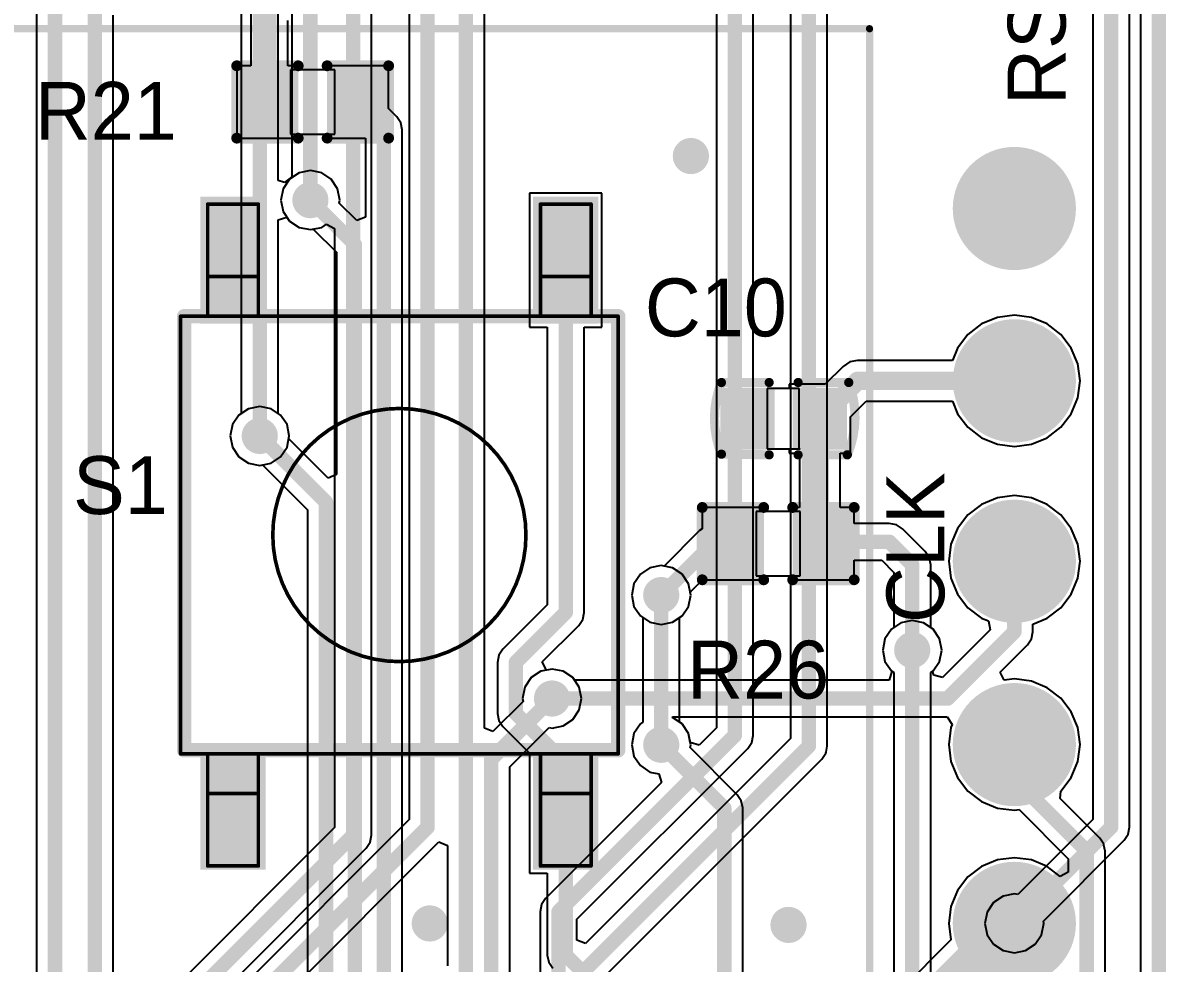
# Model space of a CAD drawing. Extents: x 10.58 to 11.54, y 9.91 to 15.27.
# Drawn here: x 10.917 to 11.539, y 12.94 to 13.452 of the extents above; entities that cross this region are included whole.
import ezdxf

# ---------------------------------------------------------------- set-up
doc = ezdxf.new("R2010")
doc.units = 0
doc.layers.get('0').update_dxf_attribs({"linetype": 'CONTINUOUS'})
for name, color, linetype in [('BOTTOMLAYER', 5, 'CONTINUOUS'), ('KEEPOUTLAYER', 6, 'CONTINUOUS'), ('MULTILAYER', 9, 'CONTINUOUS'), ('TOPLAYER', 1, 'CONTINUOUS'), ('TOPOVERLAY', 2, 'CONTINUOUS'), ('TOPPASTE', 8, 'CONTINUOUS'), ('TOPSOLDER', 216, 'CONTINUOUS'), ('VIAHOLELAYER', 16, 'CONTINUOUS')]:
    doc.layers.add(name, color=color, linetype=linetype)

# ---------------------------------------------------------------- blocks, each defined once
blk = doc.blocks.new('TP_1_5_1')
at = {"layer": 'TOPLAYER', "const_width": 0.029528}
blk.add_lwpolyline([(-0.014764, 0, 1), (0.014764, 0, 1)], format="xyb", close=True, dxfattribs=at)
at = {"layer": 'TOPPASTE', "const_width": 0.029528}
blk.add_lwpolyline([(-0.014764, 0, 1), (0.014764, 0, 1)], format="xyb", close=True, dxfattribs=at)
at = {"layer": 'TOPSOLDER', "const_width": 0.033528}
blk.add_lwpolyline([(-0.016764, 0, 1), (0.016764, 0, 1)], format="xyb", close=True, dxfattribs=at)
blk = doc.blocks.new('C_0402_23')
at = {"layer": 'TOPLAYER'}
for p, q in [((0.008518, 0.0165), (-0.008982, 0.0165)), ((-0.008982, 0.0165), (-0.008982, -0.0165)), ((0.008518, -0.016), (0.008518, 0.0165)), ((-0.008982, -0.0165), (0.009018, -0.0165)), ((0.009018, -0.0165), (0.008518, -0.016))]:
    blk.add_line(p, q, dxfattribs=at)
for points in [[(-0.00884, -0.012795), (-0.00884, 0.012795), (-0.030494, -0.012795), (-0.030494, 0.012795)], [(0.03053, -0.012795), (0.03053, 0.012795), (0.008876, -0.012795), (0.008876, 0.012795)]]:
    blk.add_solid(points, dxfattribs=at)
at = {"layer": 'TOPOVERLAY', "const_width": 0.005}
for points in [[(-0.03382, -0.019341, -0.193022), (-0.033854, 0.01965)], [(0.035464, 0.019716, -0.191665), (0.034708, -0.019637)]]:
    blk.add_lwpolyline(points, format="xyb", dxfattribs=at)
at = {"layer": 'TOPOVERLAY', "const_width": 0.0025}
for points in [[(-0.035104, 0.01965, 1), (-0.032604, 0.01965, 1)], [(-0.03509, 0.019685, 1), (-0.03259, 0.019685, 1)], [(-0.009106, 0.019685, 1), (-0.006606, 0.019685, 1)], [(0.006642, 0.019685, 1), (0.009142, 0.019685, 1)], [(0.034214, 0.019716, 1), (0.036714, 0.019716, 1)], [(0.034225, 0.019685, 1), (0.036726, 0.019685, 1)], [(-0.03509, -0.019291, 1), (-0.03259, -0.019291, 1)], [(-0.03507, -0.019341, 1), (-0.03257, -0.019341, 1)], [(-0.009106, -0.019685, 1), (-0.006606, -0.019685, 1)], [(0.006642, -0.019685, 1), (0.009142, -0.019685, 1)], [(0.033438, -0.019685, 1), (0.035938, -0.019685, 1)], [(0.033458, -0.019637, 1), (0.035958, -0.019637, 1)]]:
    blk.add_lwpolyline(points, format="xyb", close=True, dxfattribs=at)
at = {"layer": 'TOPOVERLAY', "const_width": 0.005}
for points in [[(-0.03384, 0.019685), (-0.007856, 0.019685)], [(0.007892, 0.019685), (0.035476, 0.019685)], [(-0.03384, -0.019291), (-0.007856, -0.019685)], [(0.007892, -0.019685), (0.034688, -0.019685)]]:
    blk.add_lwpolyline(points, dxfattribs=at)
at = {"layer": 'TOPPASTE'}
for points in [[(-0.00884, -0.012795), (-0.00884, 0.012795), (-0.030494, -0.012795), (-0.030494, 0.012795)], [(0.03053, -0.012795), (0.03053, 0.012795), (0.008876, -0.012795), (0.008876, 0.012795)]]:
    blk.add_solid(points, dxfattribs=at)
at = {"layer": 'TOPSOLDER'}
for points in [[(-0.00484, -0.016795), (-0.00484, 0.016795), (-0.034494, -0.016795), (-0.034494, 0.016795)], [(0.03453, -0.016795), (0.03453, 0.016795), (0.004876, -0.016795), (0.004876, 0.016795)]]:
    blk.add_solid(points, dxfattribs=at)
blk = doc.blocks.new('TP_1_5_25')
at = {"layer": 'TOPLAYER', "const_width": 0.029528}
blk.add_lwpolyline([(-0.014764, 0, 1), (0.014764, 0, 1)], format="xyb", close=True, dxfattribs=at)
at = {"layer": 'TOPPASTE', "const_width": 0.029528}
blk.add_lwpolyline([(-0.014764, 0, 1), (0.014764, 0, 1)], format="xyb", close=True, dxfattribs=at)
at = {"layer": 'TOPSOLDER', "const_width": 0.033528}
blk.add_lwpolyline([(-0.016764, 0, 1), (0.016764, 0, 1)], format="xyb", close=True, dxfattribs=at)
blk = doc.blocks.new('R_0402_48')
at = {"layer": 'TOPLAYER'}
for p, q in [((0.017, 0.0175), (-0.007, 0.0175)), ((-0.007, 0.0175), (-0.007, -0.0175)), ((0.017, -0.0175), (0.017, 0.0175)), ((-0.007, -0.0175), (0.017, -0.0175))]:
    blk.add_line(p, q, dxfattribs=at)
for points in [[(-0.006811, -0.01378), (-0.006811, 0.01378), (-0.030433, -0.01378), (-0.030433, 0.01378)], [(0.040433, -0.01378), (0.040433, 0.01378), (0.016811, -0.01378), (0.016811, 0.01378)]]:
    blk.add_solid(points, dxfattribs=at)
at = {"layer": 'TOPOVERLAY', "const_width": 0.005906}
for points in [[(-0.036339, 0.019685), (-0.036339, -0.019685)], [(-0.002874, 0.019685), (-0.036339, 0.019685)], [(0.046339, 0.019685), (0.012874, 0.019685)], [(0.046339, 0.019685), (0.046339, -0.019685)], [(-0.002874, -0.019685), (-0.036339, -0.019685)], [(0.046339, -0.019685), (0.012874, -0.019685)]]:
    blk.add_lwpolyline(points, dxfattribs=at)
at = {"layer": 'TOPOVERLAY', "const_width": 0.002953}
for points in [[(-0.037815, 0.019685, 1), (-0.034862, 0.019685, 1)], [(-0.037815, 0.019685, 1), (-0.034862, 0.019685, 1)], [(-0.00435, 0.019685, 1), (-0.001398, 0.019685, 1)], [(0.011398, 0.019685, 1), (0.01435, 0.019685, 1)], [(0.044862, 0.019685, 1), (0.047815, 0.019685, 1)], [(0.044862, 0.019685, 1), (0.047815, 0.019685, 1)], [(-0.037815, -0.019685, 1), (-0.034862, -0.019685, 1)], [(-0.037815, -0.019685, 1), (-0.034862, -0.019685, 1)], [(-0.00435, -0.019685, 1), (-0.001398, -0.019685, 1)], [(0.011398, -0.019685, 1), (0.01435, -0.019685, 1)], [(0.044862, -0.019685, 1), (0.047815, -0.019685, 1)], [(0.044862, -0.019685, 1), (0.047815, -0.019685, 1)]]:
    blk.add_lwpolyline(points, format="xyb", close=True, dxfattribs=at)
at = {"layer": 'TOPPASTE'}
for points in [[(-0.006811, -0.01378), (-0.006811, 0.01378), (-0.030433, -0.01378), (-0.030433, 0.01378)], [(0.040433, -0.01378), (0.040433, 0.01378), (0.016811, -0.01378), (0.016811, 0.01378)]]:
    blk.add_solid(points, dxfattribs=at)
at = {"layer": 'TOPSOLDER'}
for points in [[(-0.002811, -0.01778), (-0.002811, 0.01778), (-0.034433, -0.01778), (-0.034433, 0.01778)], [(0.044433, -0.01778), (0.044433, 0.01778), (0.012811, -0.01778), (0.012811, 0.01778)]]:
    blk.add_solid(points, dxfattribs=at)
blk = doc.blocks.new('R_0402_53')
at = {"layer": 'TOPLAYER'}
for p, q in [((0.017, 0.0175), (-0.007, 0.0175)), ((-0.007, 0.0175), (-0.007, -0.0175)), ((0.017, -0.0175), (0.017, 0.0175)), ((-0.007, -0.0175), (0.017, -0.0175))]:
    blk.add_line(p, q, dxfattribs=at)
for points in [[(-0.006811, -0.01378), (-0.006811, 0.01378), (-0.030433, -0.01378), (-0.030433, 0.01378)], [(0.040433, -0.01378), (0.040433, 0.01378), (0.016811, -0.01378), (0.016811, 0.01378)]]:
    blk.add_solid(points, dxfattribs=at)
at = {"layer": 'TOPOVERLAY', "const_width": 0.005906}
for points in [[(-0.036339, 0.019685), (-0.036339, -0.019685)], [(-0.002874, 0.019685), (-0.036339, 0.019685)], [(0.046339, 0.019685), (0.012874, 0.019685)], [(0.046339, 0.019685), (0.046339, -0.019685)], [(-0.002874, -0.019685), (-0.036339, -0.019685)], [(0.046339, -0.019685), (0.012874, -0.019685)]]:
    blk.add_lwpolyline(points, dxfattribs=at)
at = {"layer": 'TOPOVERLAY', "const_width": 0.002953}
for points in [[(-0.037815, 0.019685, 1), (-0.034862, 0.019685, 1)], [(-0.037815, 0.019685, 1), (-0.034862, 0.019685, 1)], [(-0.00435, 0.019685, 1), (-0.001398, 0.019685, 1)], [(0.011398, 0.019685, 1), (0.01435, 0.019685, 1)], [(0.044862, 0.019685, 1), (0.047815, 0.019685, 1)], [(0.044862, 0.019685, 1), (0.047815, 0.019685, 1)], [(-0.037815, -0.019685, 1), (-0.034862, -0.019685, 1)], [(-0.037815, -0.019685, 1), (-0.034862, -0.019685, 1)], [(-0.00435, -0.019685, 1), (-0.001398, -0.019685, 1)], [(0.011398, -0.019685, 1), (0.01435, -0.019685, 1)], [(0.044862, -0.019685, 1), (0.047815, -0.019685, 1)], [(0.044862, -0.019685, 1), (0.047815, -0.019685, 1)]]:
    blk.add_lwpolyline(points, format="xyb", close=True, dxfattribs=at)
at = {"layer": 'TOPPASTE'}
for points in [[(-0.006811, -0.01378), (-0.006811, 0.01378), (-0.030433, -0.01378), (-0.030433, 0.01378)], [(0.040433, -0.01378), (0.040433, 0.01378), (0.016811, -0.01378), (0.016811, 0.01378)]]:
    blk.add_solid(points, dxfattribs=at)
at = {"layer": 'TOPSOLDER'}
for points in [[(-0.002811, -0.01778), (-0.002811, 0.01778), (-0.034433, -0.01778), (-0.034433, 0.01778)], [(0.044433, -0.01778), (0.044433, 0.01778), (0.012811, -0.01778), (0.012811, 0.01778)]]:
    blk.add_solid(points, dxfattribs=at)
blk = doc.blocks.new('SWITCH_4P_SMT_54')
at = {"layer": 'TOPLAYER'}
for points in [[(-0.061024, -0.042323), (0, -0.042323), (-0.061024, -0.014764), (0, -0.014764)], [(0.23622, -0.042323), (0.297244, -0.042323), (0.23622, -0.014764), (0.297244, -0.014764)], [(-0.061024, -0.223425), (0, -0.223425), (-0.061024, -0.195866), (0, -0.195866)], [(0.23622, -0.223425), (0.297244, -0.223425), (0.23622, -0.195866), (0.297244, -0.195866)]]:
    blk.add_solid(points, dxfattribs=at)
at = {"layer": 'TOPOVERLAY', "const_width": 0.003937}
for points in [[(-0.001969, 0, 1), (0.001969, 0, 1)], [(-0.001969, 0, 1), (0.001969, 0, 1)], [(0.234252, 0, 1), (0.238189, 0, 1)], [(0.234252, 0, 1), (0.238189, 0, 1)], [(-0.001969, -0.23622, 1), (0.001969, -0.23622, 1)], [(-0.001969, -0.23622, 1), (0.001969, -0.23622, 1)], [(0.234252, -0.23622, 1), (0.238189, -0.23622, 1)], [(0.234252, -0.23622, 1), (0.238189, -0.23622, 1)]]:
    blk.add_lwpolyline(points, format="xyb", close=True, dxfattribs=at)
at = {"layer": 'TOPOVERLAY', "const_width": 0.007874}
for points in [[(0.23622, 0), (0, 0)], [(0, -0.23622), (0, 0)], [(0.23622, -0.23622), (0.23622, 0)], [(0.23622, -0.23622), (0, -0.23622)]]:
    blk.add_lwpolyline(points, dxfattribs=at)
at = {"layer": 'TOPPASTE'}
for points in [[(-0.061024, -0.042323), (0, -0.042323), (-0.061024, -0.014764), (0, -0.014764)], [(0.23622, -0.042323), (0.297244, -0.042323), (0.23622, -0.014764), (0.297244, -0.014764)], [(-0.061024, -0.223425), (0, -0.223425), (-0.061024, -0.195866), (0, -0.195866)], [(0.23622, -0.223425), (0.297244, -0.223425), (0.23622, -0.195866), (0.297244, -0.195866)]]:
    blk.add_solid(points, dxfattribs=at)
at = {"layer": 'TOPSOLDER'}
for points in [[(-0.065024, -0.046323), (0.004, -0.046323), (-0.065024, -0.010764), (0.004, -0.010764)], [(0.23222, -0.046323), (0.301244, -0.046323), (0.23222, -0.010764), (0.301244, -0.010764)], [(-0.065024, -0.227425), (0.004, -0.227425), (-0.065024, -0.191866), (0.004, -0.191866)], [(0.23222, -0.227425), (0.301244, -0.227425), (0.23222, -0.191866), (0.301244, -0.191866)]]:
    blk.add_solid(points, dxfattribs=at)
blk = doc.blocks.new('TP_1_5_55')
at = {"layer": 'TOPLAYER', "const_width": 0.029528}
blk.add_lwpolyline([(-0.014764, 0, 1), (0.014764, 0, 1)], format="xyb", close=True, dxfattribs=at)
at = {"layer": 'TOPPASTE', "const_width": 0.029528}
blk.add_lwpolyline([(-0.014764, 0, 1), (0.014764, 0, 1)], format="xyb", close=True, dxfattribs=at)
at = {"layer": 'TOPSOLDER', "const_width": 0.033528}
blk.add_lwpolyline([(-0.016764, 0, 1), (0.016764, 0, 1)], format="xyb", close=True, dxfattribs=at)
blk = doc.blocks.new('TP_1_5_56')
at = {"layer": 'TOPLAYER', "const_width": 0.029528}
blk.add_lwpolyline([(-0.014764, 0, 1), (0.014764, 0, 1)], format="xyb", close=True, dxfattribs=at)
at = {"layer": 'TOPPASTE', "const_width": 0.029528}
blk.add_lwpolyline([(-0.014764, 0, 1), (0.014764, 0, 1)], format="xyb", close=True, dxfattribs=at)
at = {"layer": 'TOPSOLDER', "const_width": 0.033528}
blk.add_lwpolyline([(-0.016764, 0, 1), (0.016764, 0, 1)], format="xyb", close=True, dxfattribs=at)
blk = doc.blocks.new('TP_1_5_63')
at = {"layer": 'TOPLAYER', "const_width": 0.029528}
blk.add_lwpolyline([(-0.014764, 0, 1), (0.014764, 0, 1)], format="xyb", close=True, dxfattribs=at)
at = {"layer": 'TOPPASTE', "const_width": 0.029528}
blk.add_lwpolyline([(-0.014764, 0, 1), (0.014764, 0, 1)], format="xyb", close=True, dxfattribs=at)
at = {"layer": 'TOPSOLDER', "const_width": 0.033528}
blk.add_lwpolyline([(-0.016764, 0, 1), (0.016764, 0, 1)], format="xyb", close=True, dxfattribs=at)

msp = doc.modelspace()

# ---------------------------------------------------------------- linework, layer by layer
at = {"layer": 'BOTTOMLAYER'}
for p, q in [((11.063284, 14.754827), (11.063284, 13.367907)), ((11.499111, 14.639472), (11.499111, 13.018068)), ((11.519182, 13.013912), (11.519182, 14.635931)), ((11.525096, 14.637282), (11.525096, 12.651505)), ((10.924308, 14.426874), (10.924308, 12.61903)), ((11.055796, 13.365982), (11.055796, 14.389502)), ((11.035725, 14.385345), (11.035725, 13.239138)), ((11.106583, 13.009581), (11.106583, 14.280024)), ((11.168, 13.0679), (11.168, 13.883567)), ((11.127064, 13.860316), (11.127064, 13.018068)), ((11.294277, 13.80966), (11.294277, 13.068068)), ((11.314348, 13.063912), (11.314348, 13.80966)), ((11.334544, 13.573724), (11.334544, 13.062163)), ((11.354615, 13.058006), (11.354615, 13.573724)), ((10.966032, 12.842957), (10.966032, 13.456006)), ((11.059268, 13.364929), (11.055796, 13.365982)), ((11.063284, 13.367907), (11.059268, 13.364929)), ((11.055796, 13.344518), (11.06058, 13.34597)), ((11.055796, 13.239138), (11.055796, 13.344518)), ((11.06058, 13.34597), (11.061966, 13.343896)), ((11.061966, 13.343896), (11.067175, 13.340416)), ((11.079464, 13.340416), (11.082103, 13.342179)), ((11.082103, 13.342179), (11.086512, 13.339822)), ((11.067175, 13.340416), (11.073319, 13.339194)), ((11.073319, 13.339194), (11.079464, 13.340416)), ((11.086512, 13.339822), (11.086512, 13.013738)), ((11.034407, 13.238257), (11.030926, 13.233048)), ((11.035725, 13.239138), (11.034407, 13.238257)), ((11.057114, 13.238257), (11.055796, 13.239138)), ((11.060595, 13.233048), (11.057114, 13.238257)), ((11.030926, 13.233048), (11.029704, 13.226904)), ((11.061817, 13.226904), (11.060595, 13.233048)), ((11.029704, 13.226904), (11.030926, 13.220759)), ((11.060595, 13.220759), (11.061817, 13.226904)), ((11.030926, 13.220759), (11.034407, 13.21555)), ((11.057114, 13.21555), (11.060595, 13.220759)), ((11.034407, 13.21555), (11.039616, 13.212069)), ((11.039616, 13.212069), (11.04576, 13.210847)), ((11.04576, 13.210847), (11.051905, 13.212069)), ((11.051905, 13.212069), (11.057114, 13.21555)), ((11.25812, 13.155124), (11.252911, 13.151643)), ((11.264264, 13.156346), (11.25812, 13.155124)), ((11.270409, 13.155124), (11.264264, 13.156346)), ((11.275618, 13.151643), (11.270409, 13.155124)), ((11.252911, 13.151643), (11.24943, 13.146434)), ((11.279099, 13.146434), (11.275618, 13.151643)), ((11.24943, 13.146434), (11.248208, 13.14029)), ((11.280321, 13.14029), (11.279099, 13.146434)), ((11.248208, 13.14029), (11.24943, 13.134145)), ((11.279099, 13.134145), (11.280321, 13.14029)), ((11.24943, 13.134145), (11.252911, 13.128936)), ((11.275618, 13.128936), (11.279099, 13.134145)), ((11.252911, 13.128936), (11.254229, 13.128055)), ((11.254229, 13.128055), (11.254229, 13.071028)), ((11.2743, 13.128055), (11.275618, 13.128936)), ((11.2743, 13.071028), (11.2743, 13.128055)), ((11.394734, 13.125203), (11.389525, 13.121722)), ((11.400878, 13.126425), (11.394734, 13.125203)), ((11.407023, 13.125203), (11.400878, 13.126425)), ((11.412232, 13.121722), (11.407023, 13.125203)), ((11.389525, 13.121722), (11.386044, 13.116513)), ((11.415713, 13.116513), (11.412232, 13.121722)), ((11.386044, 13.116513), (11.384822, 13.110368)), ((11.416935, 13.110368), (11.415713, 13.116513)), ((11.384822, 13.110368), (11.386044, 13.104224)), ((11.415713, 13.104224), (11.416935, 13.110368)), ((11.198671, 13.098825), (11.193462, 13.095344)), ((11.204816, 13.100047), (11.198671, 13.098825)), ((11.21096, 13.098825), (11.204816, 13.100047)), ((11.216169, 13.095344), (11.21096, 13.098825)), ((11.386044, 13.104224), (11.389525, 13.099015)), ((11.389525, 13.099015), (11.390843, 13.098134)), ((11.410914, 13.098134), (11.412232, 13.099015)), ((11.412232, 13.099015), (11.415713, 13.104224)), ((11.193462, 13.095344), (11.189981, 13.090135)), ((11.21965, 13.090135), (11.216169, 13.095344)), ((11.390843, 13.098134), (11.390843, 12.842288)), ((11.410914, 12.842288), (11.410914, 13.098134)), ((11.189981, 13.090135), (11.188759, 13.08399)), ((11.220872, 13.08399), (11.21965, 13.090135)), ((11.189068, 13.082435), (11.17262, 13.065987)), ((11.188759, 13.08399), (11.189068, 13.082435)), ((11.21965, 13.077846), (11.220872, 13.08399)), ((11.216169, 13.072637), (11.21965, 13.077846)), ((11.17262, 13.065987), (11.168, 13.0679)), ((11.18178, 13.046763), (11.20326, 13.068243)), ((11.20326, 13.068243), (11.204816, 13.067934)), ((11.204816, 13.067934), (11.21096, 13.069156)), ((11.21096, 13.069156), (11.216169, 13.072637)), ((11.252911, 13.070147), (11.24943, 13.064938)), ((11.254229, 13.071028), (11.252911, 13.070147)), ((11.275618, 13.070147), (11.2743, 13.071028)), ((11.279099, 13.064938), (11.275618, 13.070147)), ((11.294277, 13.068068), (11.284848, 13.058639)), ((11.334544, 13.062163), (11.223014, 12.950632)), ((11.24943, 13.064938), (11.248208, 13.058794)), ((11.280063, 13.06009), (11.279099, 13.064938)), ((11.313584, 13.060071), (11.314348, 13.063911)), ((11.314348, 13.063911), (11.314348, 13.063912)), ((11.314348, 13.063912), (11.314348, 13.063912)), ((11.314348, 13.063911), (11.314348, 13.063911)), ((11.218394, 12.963801), (11.311409, 13.056816)), ((11.248208, 13.058794), (11.24943, 13.052649)), ((11.284848, 13.058639), (11.280063, 13.06009)), ((11.311409, 13.056816), (11.313584, 13.060071)), ((11.353851, 13.054166), (11.353977, 13.054803)), ((11.353977, 13.054803), (11.354615, 13.058006)), ((11.232174, 12.931408), (11.351675, 13.05091)), ((11.24943, 13.052649), (11.252911, 13.04744)), ((11.351675, 13.05091), (11.353851, 13.054166)), ((11.18178, 12.908006), (11.18178, 13.046763)), ((11.252911, 13.04744), (11.25812, 13.043959)), ((11.25812, 13.043959), (11.262968, 13.042995)), ((11.262968, 13.042995), (11.264419, 13.03821)), ((11.264419, 13.03821), (11.201263, 12.975054)), ((11.127064, 13.018068), (11.009531, 12.900535)), ((11.499111, 13.018068), (11.458315, 12.977272)), ((11.086512, 13.013738), (10.978428, 12.905653)), ((11.518418, 13.010071), (11.519182, 13.013912)), ((11.026662, 12.889282), (11.14331, 13.005931)), ((11.103644, 13.002485), (11.105819, 13.00574)), ((11.105819, 13.00574), (11.106583, 13.009581)), ((11.14331, 13.005931), (11.14793, 13.004017)), ((11.472266, 12.962839), (11.516242, 13.006816)), ((11.516242, 13.006816), (11.518418, 13.010071)), ((10.99556, 12.894401), (11.103644, 13.002485)), ((11.14793, 13.004017), (11.14793, 12.938494)), ((11.201263, 12.975054), (11.199087, 12.971798)), ((11.450314, 12.976419), (11.445105, 12.972938)), ((11.456459, 12.977641), (11.450314, 12.976419)), ((11.458315, 12.977272), (11.456459, 12.977641)), ((11.199087, 12.971798), (11.198324, 12.967958)), ((11.198324, 12.967958), (11.198324, 12.846415)), ((11.441624, 12.967729), (11.440402, 12.961585)), ((11.445105, 12.972938), (11.441624, 12.967729)), ((11.218394, 12.952546), (11.218394, 12.963801)), ((11.440402, 12.961585), (11.441624, 12.95544)), ((11.471293, 12.95544), (11.472515, 12.961585)), ((11.472515, 12.961585), (11.472266, 12.962839)), ((11.441624, 12.95544), (11.445105, 12.950231)), ((11.467813, 12.950231), (11.471293, 12.95544)), ((11.223014, 12.950632), (11.218394, 12.952546)), ((11.445105, 12.950231), (11.450314, 12.946751)), ((11.462603, 12.946751), (11.467813, 12.950231)), ((11.450314, 12.946751), (11.456459, 12.945528)), ((11.456459, 12.945528), (11.462603, 12.946751))]:
    msp.add_line(p, q, dxfattribs=at)
at = {"layer": 'BOTTOMLAYER', "const_width": 0.007874}
for points in [[(11.073319, 13.35525), (11.073319, 14.767061)], [(11.509146, 13.013912), (11.509146, 14.651707)], [(10.934343, 12.61903), (10.934343, 14.439108)], [(11.04576, 13.226904), (11.04576, 14.389502)], [(11.096548, 13.009581), (11.096548, 14.292258)], [(11.157965, 12.934337), (11.157965, 13.895801)], [(11.137099, 13.013912), (11.137099, 13.863404)], [(11.304313, 13.063912), (11.304313, 13.821895)], [(11.344579, 13.058006), (11.344579, 13.585959)], [(10.955997, 12.657219), (10.955997, 13.467849)], [(11.264264, 13.058794), (11.264264, 13.14029)], [(11.400878, 12.830053), (11.400878, 13.110368)], [(11.171745, 13.050919), (11.204816, 13.08399)], [(11.208359, 12.967958), (11.304313, 13.063912)], [(11.222138, 12.935565), (11.344579, 13.058006)], [(11.171745, 12.908006), (11.171745, 13.050919)], [(11.016626, 12.893439), (11.137099, 13.013912)], [(11.456819, 12.961585), (11.509146, 13.013912)], [(10.985524, 12.898557), (11.096548, 13.009581)], [(11.208359, 12.842258), (11.208359, 12.967958)], [(11.456459, 12.961585), (11.456819, 12.961585)]]:
    msp.add_lwpolyline(points, dxfattribs=at)
at = {"layer": 'BOTTOMLAYER'}
for points, const_width in [([(11.275485, 13.379266, 1), (11.285327, 13.379266, 1)], 0.009843), ([(11.068398, 13.35525, 1), (11.078241, 13.35525, 1)], 0.009843), ([(11.071351, 13.35525, 1), (11.075288, 13.35525, 1)], 0.003937), ([(11.040839, 13.226904, 1), (11.050682, 13.226904, 1)], 0.009843), ([(11.043792, 13.226904, 1), (11.047729, 13.226904, 1)], 0.003937), ([(11.259343, 13.14029, 1), (11.269186, 13.14029, 1)], 0.009843), ([(11.262296, 13.14029, 1), (11.266233, 13.14029, 1)], 0.003937), ([(11.395957, 13.110368, 1), (11.4058, 13.110368, 1)], 0.009843), ([(11.39891, 13.110368, 1), (11.402847, 13.110368, 1)], 0.003937), ([(11.199894, 13.08399, 1), (11.209737, 13.08399, 1)], 0.009843), ([(11.202847, 13.08399, 1), (11.206784, 13.08399, 1)], 0.003937), ([(11.259343, 13.058794, 1), (11.269186, 13.058794, 1)], 0.009843), ([(11.302344, 13.063912, 1), (11.306281, 13.063912, 1)], 0.003937), ([(11.302344, 13.063912, 1), (11.306281, 13.063912, 1)], 0.003937), ([(11.262296, 13.058794, 1), (11.266233, 13.058794, 1)], 0.003937), ([(11.342611, 13.058006, 1), (11.346548, 13.058006, 1)], 0.003937), ([(11.342611, 13.058006, 1), (11.346548, 13.058006, 1)], 0.003937), ([(11.169776, 13.050919, 1), (11.173713, 13.050919, 1)], 0.003937), ([(11.169776, 13.050919, 1), (11.173713, 13.050919, 1)], 0.003937), ([(11.13513, 13.013912, 1), (11.139067, 13.013912, 1)], 0.003937), ([(11.13513, 13.013912, 1), (11.139067, 13.013912, 1)], 0.003937), ([(11.507178, 13.013912, 1), (11.511115, 13.013912, 1)], 0.003937), ([(11.507178, 13.013912, 1), (11.511115, 13.013912, 1)], 0.003937), ([(11.094579, 13.009581, 1), (11.098516, 13.009581, 1)], 0.003937), ([(11.094579, 13.009581, 1), (11.098516, 13.009581, 1)], 0.003937), ([(11.133359, 12.961549, 1), (11.143201, 12.961549, 1)], 0.009843), ([(11.20639, 12.967958, 1), (11.210327, 12.967958, 1)], 0.003937), ([(11.20639, 12.967958, 1), (11.210327, 12.967958, 1)], 0.003937), ([(11.328634, 12.960762, 1), (11.338477, 12.960762, 1)], 0.009843), ([(11.451538, 12.961585, 1), (11.46138, 12.961585, 1)], 0.009843), ([(11.45449, 12.961585, 1), (11.458427, 12.961585, 1)], 0.003937), ([(11.454851, 12.961585, 1), (11.458788, 12.961585, 1)], 0.003937), ([(11.454851, 12.961585, 1), (11.458788, 12.961585, 1)], 0.003937)]:
    msp.add_lwpolyline(points, format="xyb", close=True, dxfattribs=dict(at, const_width=const_width))
at = {"layer": 'KEEPOUTLAYER', "const_width": 0.007874}
msp.add_lwpolyline([(11.535131, 12.641469), (11.535131, 15.102101)], dxfattribs=at)
at = {"layer": 'MULTILAYER', "const_width": 0.009843}
for points in [[(11.275485, 13.379266, 1), (11.285327, 13.379266, 1)], [(11.068398, 13.35525, 1), (11.078241, 13.35525, 1)], [(11.040839, 13.226904, 1), (11.050682, 13.226904, 1)], [(11.259343, 13.14029, 1), (11.269186, 13.14029, 1)], [(11.395957, 13.110368, 1), (11.4058, 13.110368, 1)], [(11.199894, 13.08399, 1), (11.209737, 13.08399, 1)], [(11.259343, 13.058794, 1), (11.269186, 13.058794, 1)], [(11.133359, 12.961549, 1), (11.143201, 12.961549, 1)], [(11.328634, 12.960762, 1), (11.338477, 12.960762, 1)], [(11.451538, 12.961585, 1), (11.46138, 12.961585, 1)]]:
    msp.add_lwpolyline(points, format="xyb", close=True, dxfattribs=at)
at = {"layer": 'TOPLAYER'}
for p, q in [((11.525096, 14.637282), (11.525096, 12.651505)), ((11.040902, 13.457277), (11.040902, 13.428386)), ((11.060972, 13.428386), (11.060972, 13.45312)), ((11.040902, 13.428386), (11.03322, 13.428386)), ((11.03322, 13.428386), (11.03322, 13.389016)), ((11.068653, 13.428386), (11.060972, 13.428386)), ((11.068653, 13.426201), (11.068653, 13.428386)), ((11.115897, 13.428386), (11.080464, 13.428386)), ((11.080464, 13.428386), (11.080464, 13.426201)), ((11.115897, 13.405176), (11.115897, 13.428386)), ((11.080464, 13.426201), (11.068653, 13.426201)), ((11.1204, 13.400674), (11.115897, 13.405176)), ((11.122575, 13.397418), (11.1204, 13.400674)), ((11.123339, 13.393578), (11.122575, 13.397418)), ((11.068653, 13.389016), (11.068653, 13.391201)), ((11.068653, 13.391201), (11.080464, 13.391201)), ((11.080464, 13.391201), (11.080464, 13.389016)), ((11.123339, 12.814577), (11.123339, 13.393578)), ((11.03322, 13.389016), (11.068653, 13.389016)), ((11.080464, 13.389016), (11.103268, 13.389016)), ((11.103268, 13.389016), (11.103268, 13.346026)), ((11.061966, 13.366604), (11.058485, 13.361395)), ((11.067175, 13.370085), (11.061966, 13.366604)), ((11.073319, 13.371307), (11.067175, 13.370085)), ((11.079464, 13.370085), (11.073319, 13.371307)), ((11.084673, 13.366604), (11.079464, 13.370085)), ((11.088154, 13.361395), (11.084673, 13.366604)), ((11.058485, 13.361395), (11.057263, 13.35525)), ((11.089376, 13.35525), (11.088154, 13.361395)), ((11.057263, 13.35525), (11.058485, 13.349106)), ((11.089067, 13.353695), (11.089376, 13.35525)), ((11.098649, 13.344113), (11.089067, 13.353695)), ((11.231981, 13.358989), (11.192611, 13.358989)), ((11.192611, 13.358989), (11.192611, 13.286155)), ((11.231981, 13.286155), (11.231981, 13.358989)), ((11.058485, 13.349106), (11.061966, 13.343896)), ((11.061966, 13.343896), (11.067175, 13.340416)), ((11.103268, 13.346026), (11.098649, 13.344113)), ((11.067175, 13.340416), (11.073319, 13.339194)), ((11.073319, 13.339194), (11.074874, 13.339503)), ((11.074874, 13.339503), (11.08752, 13.326857)), ((11.08752, 13.326857), (11.08752, 13.205869)), ((11.447209, 13.291422), (11.438589, 13.287851)), ((11.456459, 13.292639), (11.447209, 13.291422)), ((11.465709, 13.291422), (11.456459, 13.292639)), ((11.474328, 13.287851), (11.465709, 13.291422)), ((11.192611, 13.286155), (11.202261, 13.286155)), ((11.202261, 13.286155), (11.202261, 13.134998)), ((11.222331, 13.130841), (11.222331, 13.286155)), ((11.222331, 13.286155), (11.231981, 13.286155)), ((11.438589, 13.287851), (11.431188, 13.282172)), ((11.48173, 13.282172), (11.474328, 13.287851)), ((11.431188, 13.282172), (11.425508, 13.27477)), ((11.487409, 13.27477), (11.48173, 13.282172)), ((11.425508, 13.27477), (11.422712, 13.26802)), ((11.49098, 13.266151), (11.487409, 13.27477)), ((11.366907, 13.267173), (11.363299, 13.264763)), ((11.371162, 13.26802), (11.366907, 13.267173)), ((11.422712, 13.26802), (11.371162, 13.26802)), ((11.371162, 13.26802), (11.371162, 13.26802)), ((11.363299, 13.264763), (11.353538, 13.255001)), ((11.492197, 13.256901), (11.49098, 13.266151)), ((11.353538, 13.255001), (11.33383, 13.255001)), ((11.33383, 13.255001), (11.33383, 13.252801)), ((11.49098, 13.247651), (11.492197, 13.256901)), ((11.33383, 13.252801), (11.321877, 13.252801)), ((11.321877, 13.252801), (11.321877, 13.219801)), ((11.487409, 13.239031), (11.49098, 13.247651)), ((11.039616, 13.241738), (11.034407, 13.238257)), ((11.04576, 13.24296), (11.039616, 13.241738)), ((11.051905, 13.241738), (11.04576, 13.24296)), ((11.057114, 13.238257), (11.051905, 13.241738)), ((11.367294, 13.237308), (11.375768, 13.245781)), ((11.375768, 13.245781), (11.422712, 13.245781)), ((11.422712, 13.245781), (11.425508, 13.239031)), ((11.034407, 13.238257), (11.030926, 13.233048)), ((11.060595, 13.233048), (11.057114, 13.238257)), ((11.367294, 13.2176), (11.367294, 13.237308)), ((11.425508, 13.239031), (11.431188, 13.23163)), ((11.48173, 13.23163), (11.487409, 13.239031)), ((11.030926, 13.233048), (11.029704, 13.226904)), ((11.061817, 13.226904), (11.060595, 13.233048)), ((11.431188, 13.23163), (11.438589, 13.22595)), ((11.474328, 13.22595), (11.48173, 13.23163)), ((11.029704, 13.226904), (11.030926, 13.220759)), ((11.061508, 13.225349), (11.061817, 13.226904)), ((11.082901, 13.203955), (11.061508, 13.225349)), ((11.438589, 13.22595), (11.447209, 13.22238)), ((11.465709, 13.22238), (11.474328, 13.22595)), ((11.030926, 13.220759), (11.034407, 13.21555)), ((11.321877, 13.219801), (11.33383, 13.219801)), ((11.33383, 13.219801), (11.33383, 13.2176)), ((11.33383, 13.2176), (11.339443, 13.2176)), ((11.339443, 13.2176), (11.339443, 13.187986)), ((11.361681, 13.187986), (11.361681, 13.2176)), ((11.361681, 13.2176), (11.367294, 13.2176)), ((11.447209, 13.22238), (11.456459, 13.221162)), ((11.456459, 13.221162), (11.465709, 13.22238)), ((11.034407, 13.21555), (11.039616, 13.212069)), ((11.039616, 13.212069), (11.04576, 13.210847)), ((11.04576, 13.210847), (11.047316, 13.211156)), ((11.047316, 13.211156), (11.071772, 13.1867)), ((11.08752, 13.205869), (11.082901, 13.203955)), ((11.447209, 13.193221), (11.438589, 13.189651)), ((11.456459, 13.194439), (11.447209, 13.193221)), ((11.465709, 13.193221), (11.456459, 13.194439)), ((11.474328, 13.189651), (11.465709, 13.193221)), ((11.071772, 13.1867), (11.071772, 12.774562)), ((11.322029, 13.187986), (11.286596, 13.187986)), ((11.286596, 13.187986), (11.286596, 13.176343)), ((11.322029, 13.185801), (11.322029, 13.187986)), ((11.33384, 13.185801), (11.322029, 13.185801)), ((11.339443, 13.187986), (11.33384, 13.187986)), ((11.33384, 13.187986), (11.33384, 13.185801)), ((11.369273, 13.187986), (11.361681, 13.187986)), ((11.369273, 13.179331), (11.369273, 13.187986)), ((11.438589, 13.189651), (11.431188, 13.183972)), ((11.48173, 13.183972), (11.474328, 13.189651)), ((11.388408, 13.179331), (11.369273, 13.179331)), ((11.392248, 13.178567), (11.388408, 13.179331)), ((11.431188, 13.183972), (11.425508, 13.17657)), ((11.487409, 13.17657), (11.48173, 13.183972)), ((11.285179, 13.175397), (11.265819, 13.156037)), ((11.286596, 13.176343), (11.285179, 13.175397)), ((11.395504, 13.176391), (11.392248, 13.178567)), ((11.407975, 13.163921), (11.395504, 13.176391)), ((11.425508, 13.17657), (11.421938, 13.16795)), ((11.49098, 13.16795), (11.487409, 13.17657)), ((11.421938, 13.16795), (11.42072, 13.158701)), ((11.492197, 13.158701), (11.49098, 13.16795)), ((11.41015, 13.160665), (11.407975, 13.163921)), ((11.410914, 13.156825), (11.41015, 13.160665)), ((11.25812, 13.155124), (11.252911, 13.151643)), ((11.264264, 13.156346), (11.25812, 13.155124)), ((11.265819, 13.156037), (11.264264, 13.156346)), ((11.369273, 13.148616), (11.369273, 13.15926)), ((11.369273, 13.15926), (11.384251, 13.15926)), ((11.384251, 13.15926), (11.390843, 13.152668)), ((11.410914, 13.122603), (11.410914, 13.156825)), ((11.42072, 13.158701), (11.421938, 13.149451)), ((11.49098, 13.149451), (11.492197, 13.158701)), ((11.252911, 13.151643), (11.24943, 13.146434)), ((11.280012, 13.141845), (11.286782, 13.148616)), ((11.286782, 13.148616), (11.322029, 13.148616)), ((11.322029, 13.148616), (11.322029, 13.150801)), ((11.322029, 13.150801), (11.33384, 13.150801)), ((11.33384, 13.150801), (11.33384, 13.148616)), ((11.33384, 13.148616), (11.369273, 13.148616)), ((11.390843, 13.152668), (11.390843, 13.122603)), ((11.421938, 13.149451), (11.425508, 13.140831)), ((11.487409, 13.140831), (11.49098, 13.149451)), ((11.24943, 13.146434), (11.248208, 13.14029)), ((11.280321, 13.14029), (11.280012, 13.141845)), ((11.248208, 13.14029), (11.24943, 13.134145)), ((11.279099, 13.134145), (11.280321, 13.14029)), ((11.425508, 13.140831), (11.431188, 13.13343)), ((11.48173, 13.13343), (11.487409, 13.140831)), ((11.202261, 13.134998), (11.178035, 13.110771)), ((11.221568, 13.127001), (11.222331, 13.130841)), ((11.222331, 13.130841), (11.222332, 13.130841)), ((11.222332, 13.130841), (11.222331, 13.130841)), ((11.222331, 13.130841), (11.222331, 13.130841)), ((11.24943, 13.134145), (11.252911, 13.128936)), ((11.275618, 13.128936), (11.279099, 13.134145)), ((11.431188, 13.13343), (11.438589, 13.12775)), ((11.474328, 13.12775), (11.48173, 13.13343)), ((11.199519, 13.103872), (11.219392, 13.123745)), ((11.219392, 13.123745), (11.221568, 13.127001)), ((11.252911, 13.128936), (11.25812, 13.125455)), ((11.25812, 13.125455), (11.264264, 13.124233)), ((11.264264, 13.124233), (11.270409, 13.125455)), ((11.270409, 13.125455), (11.275618, 13.128936)), ((11.438589, 13.12775), (11.442315, 13.126207)), ((11.442315, 13.126207), (11.44329, 13.121303)), ((11.466494, 13.124505), (11.474328, 13.12775)), ((11.466494, 13.120279), (11.466494, 13.124505)), ((11.389525, 13.121722), (11.386044, 13.116513)), ((11.390843, 13.122603), (11.389525, 13.121722)), ((11.412232, 13.121722), (11.410914, 13.122603)), ((11.415713, 13.116513), (11.412232, 13.121722)), ((11.44329, 13.121303), (11.41743, 13.095443)), ((11.46573, 13.116439), (11.466494, 13.120279)), ((11.466494, 13.120279), (11.466494, 13.120279)), ((11.466494, 13.120279), (11.466494, 13.120279)), ((11.466494, 13.120279), (11.466494, 13.120279)), ((11.178035, 13.110771), (11.175859, 13.107516)), ((11.386044, 13.116513), (11.384822, 13.110368)), ((11.416935, 13.110368), (11.415713, 13.116513)), ((11.448785, 13.098414), (11.463555, 13.113183)), ((11.463555, 13.113183), (11.46573, 13.116439)), ((11.175859, 13.107516), (11.175095, 13.103675)), ((11.384822, 13.110368), (11.386044, 13.104224)), ((11.415713, 13.104224), (11.416935, 13.110368)), ((11.175095, 13.103675), (11.175095, 13.075837)), ((11.201876, 13.099462), (11.199519, 13.103872)), ((11.204816, 13.100047), (11.201876, 13.099462)), ((11.21096, 13.098825), (11.204816, 13.100047)), ((11.216169, 13.095344), (11.21096, 13.098825)), ((11.386044, 13.104224), (11.389525, 13.099015)), ((11.38983, 13.09881), (11.388379, 13.094026)), ((11.389525, 13.099015), (11.38983, 13.09881)), ((11.411927, 13.09881), (11.412232, 13.099015)), ((11.41258, 13.096657), (11.411927, 13.09881)), ((11.412232, 13.099015), (11.415713, 13.104224)), ((11.450997, 13.093929), (11.448785, 13.098414)), ((11.21705, 13.094026), (11.216169, 13.095344)), ((11.388379, 13.094026), (11.21705, 13.094026)), ((11.41743, 13.095443), (11.41258, 13.096657)), ((11.456459, 13.094648), (11.450997, 13.093929)), ((11.465709, 13.093431), (11.456459, 13.094648)), ((11.474328, 13.08986), (11.465709, 13.093431)), ((11.48173, 13.084181), (11.474328, 13.08986)), ((11.487409, 13.076779), (11.48173, 13.084181)), ((11.175095, 13.075837), (11.175095, 13.075837)), ((11.175095, 13.075837), (11.175095, 13.075837)), ((11.175095, 13.075837), (11.175859, 13.071996)), ((11.270409, 13.073628), (11.270441, 13.073955)), ((11.275618, 13.070147), (11.270409, 13.073628)), ((11.270409, 13.073628), (11.270409, 13.073628)), ((11.270409, 13.073628), (11.270409, 13.073628)), ((11.270409, 13.073628), (11.270409, 13.073628)), ((11.270441, 13.073955), (11.419838, 13.073955)), ((11.419838, 13.073955), (11.422616, 13.069798)), ((11.49098, 13.06816), (11.487409, 13.076779)), ((11.175859, 13.071996), (11.178035, 13.068741)), ((11.178035, 13.068741), (11.192611, 13.054164)), ((11.279099, 13.064938), (11.275618, 13.070147)), ((11.421938, 13.06816), (11.42072, 13.05891)), ((11.422616, 13.069798), (11.421938, 13.06816)), ((11.492197, 13.05891), (11.49098, 13.06816)), ((11.280321, 13.058794), (11.279099, 13.064938)), ((11.280012, 13.057238), (11.280321, 13.058794)), ((11.305677, 13.031573), (11.280012, 13.057238)), ((11.42072, 13.05891), (11.421938, 13.04966)), ((11.49098, 13.04966), (11.492197, 13.05891)), ((11.192611, 13.054164), (11.192611, 12.988911)), ((11.421938, 13.04966), (11.425508, 13.04104)), ((11.487409, 13.04104), (11.49098, 13.04966)), ((11.425508, 13.04104), (11.431188, 13.033639)), ((11.48173, 13.033639), (11.487409, 13.04104)), ((11.307852, 13.028317), (11.305677, 13.031573)), ((11.431188, 13.033639), (11.438589, 13.027959)), ((11.48146, 13.029516), (11.48173, 13.033639)), ((11.308616, 13.024477), (11.307852, 13.028317)), ((11.308616, 12.924986), (11.308616, 13.024477)), ((11.438589, 13.027959), (11.447209, 13.024389)), ((11.447209, 13.024389), (11.456459, 13.023171)), ((11.456459, 13.023171), (11.459076, 13.023516)), ((11.459076, 13.023516), (11.485794, 12.996798)), ((11.502925, 13.008051), (11.48146, 13.029516)), ((11.5051, 13.004795), (11.502925, 13.008051)), ((11.505227, 13.004158), (11.5051, 13.004795)), ((11.505864, 13.000955), (11.505227, 13.004158)), ((11.505864, 12.925004), (11.505864, 13.000955)), ((11.438589, 12.992535), (11.431188, 12.986856)), ((11.447209, 12.996106), (11.438589, 12.992535)), ((11.456459, 12.997324), (11.447209, 12.996106)), ((11.465709, 12.996106), (11.456459, 12.997324)), ((11.474328, 12.992535), (11.465709, 12.996106)), ((11.481309, 12.987179), (11.474328, 12.992535)), ((11.485794, 12.996798), (11.485794, 12.98939)), ((11.192611, 12.988911), (11.202261, 12.988911)), ((11.202261, 12.988911), (11.202261, 12.944341)), ((11.431188, 12.986856), (11.425508, 12.979454)), ((11.485794, 12.98939), (11.481309, 12.987179)), ((11.425508, 12.979454), (11.421938, 12.970835)), ((11.421938, 12.970835), (11.42072, 12.961585)), ((11.42072, 12.961585), (11.421906, 12.952578)), ((11.421906, 12.952578), (11.392899, 12.923571)), ((11.202261, 12.944341), (11.203025, 12.940501)), ((11.203025, 12.940501), (11.2052, 12.937245))]:
    msp.add_line(p, q, dxfattribs=at)
for points, const_width in [([(11.050937, 13.408701), (11.050937, 13.457277)], 0.007874), ([(11.046942, 13.412696), (11.050937, 13.408701)], 0.007874), ([(11.098181, 13.408701), (11.113304, 13.393578)], 0.007874), ([(11.113304, 12.770625), (11.113304, 13.393578)], 0.007874), ([(11.073319, 13.35525), (11.097556, 13.331014)], 0.007874), ([(11.097556, 12.770625), (11.097556, 13.331014)], 0.007874), ([(11.212296, 13.130841), (11.212296, 13.322572)], 0.007874), ([(11.350562, 13.236301), (11.371162, 13.256901)], 0.01), ([(11.371162, 13.256901), (11.456459, 13.256901)], 0.01), ([(11.350562, 13.169296), (11.350562, 13.236301)], 0.01), ([(11.04576, 13.226904), (11.081808, 13.190857)], 0.007874), ([(11.081808, 12.774562), (11.081808, 13.190857)], 0.007874), ([(11.350562, 13.169296), (11.351557, 13.168301)], 0.01), ([(11.350562, 13.169296), (11.388408, 13.169296)], 0.007874), ([(11.388408, 13.169296), (11.400878, 13.156825)], 0.007874), ([(11.264264, 13.14029), (11.292275, 13.168301)], 0.007874), ([(11.292275, 13.168301), (11.304313, 13.168301)], 0.007874), ([(11.400878, 13.110368), (11.400878, 13.156825)], 0.007874), ([(11.456459, 13.120279), (11.456459, 13.158701)], 0.007874), ([(11.18513, 13.103675), (11.212296, 13.130841)], 0.007874), ([(11.42017, 13.08399), (11.456459, 13.120279)], 0.007874), ([(11.18513, 13.075837), (11.18513, 13.103675)], 0.007874), ([(11.204816, 13.08399), (11.42017, 13.08399)], 0.007874), ([(11.18513, 13.075837), (11.212296, 13.048671)], 0.007874), ([(11.264264, 13.058794), (11.298581, 13.024477)], 0.007874), ([(11.456459, 13.040325), (11.456459, 13.05891)], 0.007874), ([(11.212296, 13.025328), (11.212296, 13.048671)], 0.007874), ([(11.456459, 13.040325), (11.495829, 13.000955)], 0.007874), ([(11.212296, 12.944341), (11.212296, 13.025328)], 0.007874), ([(11.298581, 12.905301), (11.298581, 13.024477)], 0.007874), ([(11.495829, 12.925004), (11.495829, 13.000955)], 0.007874), ([(11.400381, 12.905507), (11.456459, 12.961585)], 0.023622), ([(11.212296, 12.944341), (11.251337, 12.905301)], 0.007874)]:
    msp.add_lwpolyline(points, dxfattribs=dict(at, const_width=const_width))
for points, const_width in [([(11.044973, 13.412696, 1), (11.04891, 13.412696, 1)], 0.003937), ([(11.048968, 13.408701, 1), (11.052905, 13.408701, 1)], 0.003937), ([(11.048968, 13.408701, 1), (11.052905, 13.408701, 1)], 0.003937), ([(11.096212, 13.408701, 1), (11.100149, 13.408701, 1)], 0.003937), ([(11.111335, 13.393578, 1), (11.115272, 13.393578, 1)], 0.003937), ([(11.111335, 13.393578, 1), (11.115272, 13.393578, 1)], 0.003937), ([(11.275485, 13.379266, 1), (11.285327, 13.379266, 1)], 0.009843), ([(11.068398, 13.35525, 1), (11.078241, 13.35525, 1)], 0.009843), ([(11.071351, 13.35525, 1), (11.075288, 13.35525, 1)], 0.003937), ([(11.095587, 13.331014, 1), (11.099524, 13.331014, 1)], 0.003937), ([(11.095587, 13.331014, 1), (11.099524, 13.331014, 1)], 0.003937), ([(11.210328, 13.322572, 1), (11.214265, 13.322572, 1)], 0.003937), ([(11.368662, 13.256901, 1), (11.373662, 13.256901, 1)], 0.005), ([(11.368662, 13.256901, 1), (11.373662, 13.256901, 1)], 0.005), ([(11.453959, 13.256901, 1), (11.458959, 13.256901, 1)], 0.005), ([(11.348062, 13.236301, 1), (11.353062, 13.236301, 1)], 0.005), ([(11.348062, 13.236301, 1), (11.353062, 13.236301, 1)], 0.005), ([(11.040839, 13.226904, 1), (11.050682, 13.226904, 1)], 0.009843), ([(11.043792, 13.226904, 1), (11.047729, 13.226904, 1)], 0.003937), ([(11.079839, 13.190857, 1), (11.083776, 13.190857, 1)], 0.003937), ([(11.079839, 13.190857, 1), (11.083776, 13.190857, 1)], 0.003937), ([(11.348062, 13.169296, 1), (11.353062, 13.169296, 1)], 0.005), ([(11.348062, 13.169296, 1), (11.353062, 13.169296, 1)], 0.005), ([(11.349057, 13.168301, 1), (11.354057, 13.168301, 1)], 0.005), ([(11.348593, 13.169296, 1), (11.35253, 13.169296, 1)], 0.003937), ([(11.386439, 13.169296, 1), (11.390377, 13.169296, 1)], 0.003937), ([(11.386439, 13.169296, 1), (11.390377, 13.169296, 1)], 0.003937), ([(11.290307, 13.168301, 1), (11.294244, 13.168301, 1)], 0.003937), ([(11.290307, 13.168301, 1), (11.294244, 13.168301, 1)], 0.003937), ([(11.302344, 13.168301, 1), (11.306281, 13.168301, 1)], 0.003937), ([(11.39891, 13.156825, 1), (11.402847, 13.156825, 1)], 0.003937), ([(11.39891, 13.156825, 1), (11.402847, 13.156825, 1)], 0.003937), ([(11.45449, 13.158701, 1), (11.458427, 13.158701, 1)], 0.003937), ([(11.259343, 13.14029, 1), (11.269186, 13.14029, 1)], 0.009843), ([(11.262296, 13.14029, 1), (11.266233, 13.14029, 1)], 0.003937), ([(11.210328, 13.130841, 1), (11.214265, 13.130841, 1)], 0.003937), ([(11.210328, 13.130841, 1), (11.214265, 13.130841, 1)], 0.003937), ([(11.45449, 13.120279, 1), (11.458427, 13.120279, 1)], 0.003937), ([(11.45449, 13.120279, 1), (11.458427, 13.120279, 1)], 0.003937), ([(11.395957, 13.110368, 1), (11.4058, 13.110368, 1)], 0.009843), ([(11.39891, 13.110368, 1), (11.402847, 13.110368, 1)], 0.003937), ([(11.183162, 13.103675, 1), (11.187099, 13.103675, 1)], 0.003937), ([(11.183162, 13.103675, 1), (11.187099, 13.103675, 1)], 0.003937), ([(11.199894, 13.08399, 1), (11.209737, 13.08399, 1)], 0.009843), ([(11.202847, 13.08399, 1), (11.206784, 13.08399, 1)], 0.003937), ([(11.418201, 13.08399, 1), (11.422138, 13.08399, 1)], 0.003937), ([(11.418201, 13.08399, 1), (11.422138, 13.08399, 1)], 0.003937), ([(11.183162, 13.075837, 1), (11.187099, 13.075837, 1)], 0.003937), ([(11.183162, 13.075837, 1), (11.187099, 13.075837, 1)], 0.003937), ([(11.259343, 13.058794, 1), (11.269186, 13.058794, 1)], 0.009843), ([(11.262296, 13.058794, 1), (11.266233, 13.058794, 1)], 0.003937), ([(11.45449, 13.05891, 1), (11.458427, 13.05891, 1)], 0.003937), ([(11.210328, 13.048671, 1), (11.214265, 13.048671, 1)], 0.003937), ([(11.210328, 13.048671, 1), (11.214265, 13.048671, 1)], 0.003937), ([(11.45449, 13.040325, 1), (11.458427, 13.040325, 1)], 0.003937), ([(11.45449, 13.040325, 1), (11.458427, 13.040325, 1)], 0.003937), ([(11.210328, 13.025328, 1), (11.214265, 13.025328, 1)], 0.003937), ([(11.210328, 13.025328, 1), (11.214265, 13.025328, 1)], 0.003937), ([(11.296612, 13.024477, 1), (11.300549, 13.024477, 1)], 0.003937), ([(11.296612, 13.024477, 1), (11.300549, 13.024477, 1)], 0.003937), ([(11.49386, 13.000955, 1), (11.497797, 13.000955, 1)], 0.003937), ([(11.49386, 13.000955, 1), (11.497797, 13.000955, 1)], 0.003937), ([(11.133359, 12.961549, 1), (11.143201, 12.961549, 1)], 0.009843), ([(11.328634, 12.960762, 1), (11.338477, 12.960762, 1)], 0.009843), ([(11.450553, 12.961585, 1), (11.462364, 12.961585, 1)], 0.011811), ([(11.451538, 12.961585, 1), (11.46138, 12.961585, 1)], 0.009843), ([(11.210328, 12.944341, 1), (11.214265, 12.944341, 1)], 0.003937), ([(11.210328, 12.944341, 1), (11.214265, 12.944341, 1)], 0.003937)]:
    msp.add_lwpolyline(points, format="xyb", close=True, dxfattribs=dict(at, const_width=const_width))
at = {"layer": 'TOPOVERLAY'}
for points, const_width in [([(10.865839, 13.448557), (11.37765, 13.448557)], 0.003937), ([(11.37765, 12.306825), (11.37765, 13.448557)], 0.003937), ([(11.017414, 13.29206), (11.017414, 13.353084)], 0.001969), ([(11.017414, 13.353084), (11.044973, 13.353084)], 0.001969), ([(11.044973, 13.29206), (11.044973, 13.353084)], 0.001969), ([(11.198517, 13.29206), (11.198517, 13.353084)], 0.001969), ([(11.198517, 13.353084), (11.226076, 13.353084)], 0.001969), ([(11.226076, 13.29206), (11.226076, 13.353084)], 0.001969), ([(11.017414, 13.313714), (11.044973, 13.313714)], 0.001969), ([(11.198517, 13.313714), (11.226076, 13.313714)], 0.001969), ([(11.00265, 13.053871), (11.00265, 13.29206)], 0.001969), ([(11.00265, 13.29206), (11.240839, 13.29206)], 0.001969), ([(11.240839, 13.053871), (11.240839, 13.29206)], 0.001969), ([(11.00265, 13.053871), (11.240839, 13.053871)], 0.001969), ([(11.017414, 12.992847), (11.017414, 13.053871)], 0.001969), ([(11.044973, 12.992847), (11.044973, 13.053871)], 0.001969), ([(11.198517, 12.992847), (11.198517, 13.053871)], 0.001969), ([(11.226076, 12.992847), (11.226076, 13.053871)], 0.001969), ([(11.017414, 13.032218), (11.044973, 13.032218)], 0.001969), ([(11.198517, 13.032218), (11.226076, 13.032218)], 0.001969), ([(11.017414, 12.992847), (11.044973, 12.992847)], 0.001969), ([(11.198517, 12.992847), (11.226076, 12.992847)], 0.001969)]:
    msp.add_lwpolyline(points, dxfattribs=dict(at, const_width=const_width))
for points, const_width in [([(11.376666, 13.448557, 1), (11.378634, 13.448557, 1)], 0.001969), ([(11.376666, 13.448557, 1), (11.378634, 13.448557, 1)], 0.001969), ([(11.016922, 13.353084, 1), (11.017906, 13.353084, 1)], 0.000984), ([(11.016922, 13.353084, 1), (11.017906, 13.353084, 1)], 0.000984), ([(11.044481, 13.353084, 1), (11.045465, 13.353084, 1)], 0.000984), ([(11.044481, 13.353084, 1), (11.045465, 13.353084, 1)], 0.000984), ([(11.198025, 13.353084, 1), (11.199009, 13.353084, 1)], 0.000984), ([(11.198025, 13.353084, 1), (11.199009, 13.353084, 1)], 0.000984), ([(11.225584, 13.353084, 1), (11.226568, 13.353084, 1)], 0.000984), ([(11.225584, 13.353084, 1), (11.226568, 13.353084, 1)], 0.000984), ([(11.016922, 13.313714, 1), (11.017906, 13.313714, 1)], 0.000984), ([(11.044481, 13.313714, 1), (11.045465, 13.313714, 1)], 0.000984), ([(11.198025, 13.313714, 1), (11.199009, 13.313714, 1)], 0.000984), ([(11.225584, 13.313714, 1), (11.226568, 13.313714, 1)], 0.000984), ([(11.002158, 13.29206, 1), (11.003142, 13.29206, 1)], 0.000984), ([(11.002158, 13.29206, 1), (11.003142, 13.29206, 1)], 0.000984), ([(11.016922, 13.29206, 1), (11.017906, 13.29206, 1)], 0.000984), ([(11.044481, 13.29206, 1), (11.045465, 13.29206, 1)], 0.000984), ([(11.198025, 13.29206, 1), (11.199009, 13.29206, 1)], 0.000984), ([(11.225584, 13.29206, 1), (11.226568, 13.29206, 1)], 0.000984), ([(11.240347, 13.29206, 1), (11.241331, 13.29206, 1)], 0.000984), ([(11.240347, 13.29206, 1), (11.241331, 13.29206, 1)], 0.000984), ([(11.190643, 13.172966, 1), (11.052847, 13.172966, 1)], 0.001969), ([(11.052355, 13.172966, 1), (11.053339, 13.172966, 1)], 0.000984), ([(11.19015, 13.172966, 1), (11.191135, 13.172966, 1)], 0.000984), ([(11.002158, 13.053871, 1), (11.003142, 13.053871, 1)], 0.000984), ([(11.002158, 13.053871, 1), (11.003142, 13.053871, 1)], 0.000984), ([(11.016922, 13.053871, 1), (11.017906, 13.053871, 1)], 0.000984), ([(11.044481, 13.053871, 1), (11.045465, 13.053871, 1)], 0.000984), ([(11.198025, 13.053871, 1), (11.199009, 13.053871, 1)], 0.000984), ([(11.225584, 13.053871, 1), (11.226568, 13.053871, 1)], 0.000984), ([(11.240347, 13.053871, 1), (11.241331, 13.053871, 1)], 0.000984), ([(11.240347, 13.053871, 1), (11.241331, 13.053871, 1)], 0.000984), ([(11.016922, 13.032218, 1), (11.017906, 13.032218, 1)], 0.000984), ([(11.044481, 13.032218, 1), (11.045465, 13.032218, 1)], 0.000984), ([(11.198025, 13.032218, 1), (11.199009, 13.032218, 1)], 0.000984), ([(11.225584, 13.032218, 1), (11.226568, 13.032218, 1)], 0.000984), ([(11.016922, 12.992847, 1), (11.017906, 12.992847, 1)], 0.000984), ([(11.016922, 12.992847, 1), (11.017906, 12.992847, 1)], 0.000984), ([(11.044481, 12.992847, 1), (11.045465, 12.992847, 1)], 0.000984), ([(11.044481, 12.992847, 1), (11.045465, 12.992847, 1)], 0.000984), ([(11.198025, 12.992847, 1), (11.199009, 12.992847, 1)], 0.000984), ([(11.198025, 12.992847, 1), (11.199009, 12.992847, 1)], 0.000984), ([(11.225584, 12.992847, 1), (11.226568, 12.992847, 1)], 0.000984), ([(11.225584, 12.992847, 1), (11.226568, 12.992847, 1)], 0.000984)]:
    msp.add_lwpolyline(points, format="xyb", close=True, dxfattribs=dict(at, const_width=const_width))
at = {"layer": 'VIAHOLELAYER', "const_width": 0.005906}
for points in [[(11.277453, 13.379266, 1), (11.283359, 13.379266, 1)], [(11.070367, 13.35525, 1), (11.076272, 13.35525, 1)], [(11.042808, 13.226904, 1), (11.048713, 13.226904, 1)], [(11.261312, 13.14029, 1), (11.267217, 13.14029, 1)], [(11.397926, 13.110368, 1), (11.403831, 13.110368, 1)], [(11.201863, 13.08399, 1), (11.207768, 13.08399, 1)], [(11.261312, 13.058794, 1), (11.267217, 13.058794, 1)], [(11.135327, 12.961549, 1), (11.141233, 12.961549, 1)], [(11.330603, 12.960762, 1), (11.336508, 12.960762, 1)], [(11.453506, 12.961585, 1), (11.459411, 12.961585, 1)]]:
    msp.add_lwpolyline(points, format="xyb", close=True, dxfattribs=at)

# ---------------------------------------------------------------- block references
for name, p, rotation in [('R_0402_48', (11.079559, 13.408701), 180), ('TP_1_5_63', (11.456459, 13.350701), 90), ('SWITCH_4P_SMT_54', (11.240839, 13.29206), 270), ('TP_1_5_56', (11.456459, 13.256901), 90), ('C_0402_23', (11.330859, 13.236301), 360), ('TP_1_5_55', (11.456459, 13.158701), 90), ('R_0402_53', (11.332935, 13.168301), 180), ('TP_1_5_1', (11.456459, 13.05891), 90), ('TP_1_5_25', (11.456459, 12.961585), 90)]:
    msp.add_blockref(name, p, dxfattribs=dict(rotation=rotation))

# ---------------------------------------------------------------- texts
at = {"layer": 'TOPOVERLAY'}
for s, rotation, p in [('RST', 90, (11.484359, 13.407101)), ('R21', 360, (10.923359, 13.388101)), ('C10', 360, (11.255359, 13.281101)), ('S1', 360, (10.944186, 13.184384)), ('CLK', 90, (11.418359, 13.125101)), ('R26', 360, (11.278359, 13.08399))]:
    msp.add_text(s, height=0.031496, rotation=rotation, dxfattribs=at).set_placement(p)

doc.saveas('drawing.dxf')
